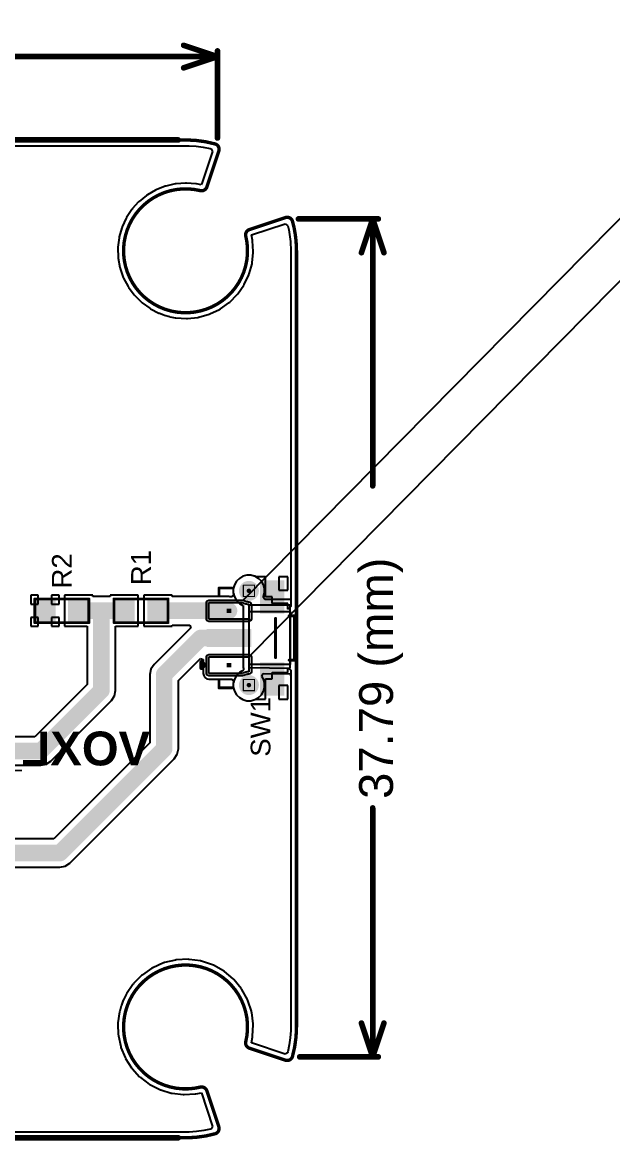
# Model space of a CAD drawing. Header units: inches. Extents: x -22 to 5433, y -38 to 5417.
# Drawn here: x 66.1 to 92.7, y -38.1 to 12.3 of the extents above; entities that cross this region are included whole.
import ezdxf

# ---------------------------------------------------------------- set-up
doc = ezdxf.new("R2010")
doc.units = ezdxf.units.IN
for name, color, linetype in [('Board_outline', 216, 'Continuous'), ('Bottom Layer', 5, 'Continuous'), ('Bottom Overlay', 54, 'Continuous'), ('Bottom Solder', 6, 'Continuous'), ('Dimensions', 6, 'Continuous'), ('Drill Drawing', 1, 'Continuous'), ('Pad Holes', 156, 'Continuous'), ('Top Layer', 1, 'Continuous'), ('Top Overlay', 2, 'Continuous'), ('Top Paste', 8, 'Continuous'), ('Top Solder', 216, 'Continuous')]:
    doc.layers.add(name, color=color, linetype=linetype)
doc.styles.add('Arial', font='', dxfattribs={"height": 0.2})
doc.styles.add('Arial_Bold', font='', dxfattribs={"height": 0.2})
doc.styles.get('Arial').set_extended_font_data('Arial')
doc.styles.get('Arial_Bold').set_extended_font_data('Arial', bold=True)

# ---------------------------------------------------------------- blocks, each defined once
blk = doc.blocks.new('TL3340AF160QG_5')
at = {"layer": 'Bottom Solder'}
h = blk.add_hatch(color=6, dxfattribs=at)
edge = h.paths.add_edge_path()
edge.add_arc((-2.125, 0.075), 0.102, 0, 360)
h = blk.add_hatch(color=6, dxfattribs=at)
edge = h.paths.add_edge_path()
edge.add_arc((2.125, 0.075), 0.102, 0, 360)
at = {"layer": 'Pad Holes'}
h = blk.add_hatch(color=7, dxfattribs=at)
edge = h.paths.add_edge_path()
edge.add_arc((-2.125, 0.075), 0.45, 0, 360)
h = blk.add_hatch(color=7, dxfattribs=at)
edge = h.paths.add_edge_path()
edge.add_arc((2.125, 0.075), 0.45, 0, 360)
at = {"layer": 'Top Layer'}
for points in [[(-0.3, 1.875), (0.3, 1.875), (0.3, 0.075), (-0.3, 0.075)], [(-1.325, 1.075), (-1.125, 1.075), (-1.125, 0.875), (-1.325, 0.875)], [(1.125, 1.075), (1.325, 1.075), (1.325, 0.875), (1.125, 0.875)], [(-1.2, -1.425), (-2.5, -1.425), (-2.5, -0.525), (-1.2, -0.525)], [(1.2, -0.525), (2.5, -0.525), (2.5, -1.425), (1.2, -1.425)]]:
    blk.add_hatch(color=1, dxfattribs=at).paths.add_polyline_path(points)
at = {"layer": 'Top Paste'}
for points in [[(-0.3, 1.875), (0.3, 1.875), (0.3, 0.075), (-0.3, 0.075)], [(-1.2, -1.425), (-2.5, -1.425), (-2.5, -0.525), (-1.2, -0.525)], [(1.2, -0.525), (2.5, -0.525), (2.5, -1.425), (1.2, -1.425)]]:
    blk.add_hatch(color=8, dxfattribs=at).paths.add_polyline_path(points)
at = {"layer": 'Top Solder'}
for points in [[(-0.402, 1.977), (0.402, 1.977), (0.402, -0.027), (-0.402, -0.027)], [(-1.098, -1.527), (-2.602, -1.527), (-2.602, -0.423), (-1.098, -0.423)], [(1.098, -0.423), (2.602, -0.423), (2.602, -1.527), (1.098, -1.527)]]:
    blk.add_hatch(color=216, dxfattribs=at).paths.add_polyline_path(points)
h = blk.add_hatch(color=216, dxfattribs=at)
edge = h.paths.add_edge_path()
edge.add_arc((-2.125, 0.075), 0.102, 0, 360)
h = blk.add_hatch(color=216, dxfattribs=at)
edge = h.paths.add_edge_path()
edge.add_arc((2.125, 0.075), 0.102, 0, 360)
at = {"layer": 'Top Layer'}
for p, q in [((-1.6, 0.375), (-1.6, 1.875)), ((-1.6, 1.875), (-0.85, 1.875)), ((-0.85, 1.875), (-0.85, 0.075)), ((0.85, 0.075), (0.85, 1.875)), ((0.85, 1.875), (1.6, 1.875)), ((1.6, 1.875), (1.6, 0.375)), ((-1.6, 0.365), (-1.6, 0.375)), ((-1.595, 0.358), (-1.6, 0.365)), ((-1.587, 0.343), (-1.595, 0.358)), ((-1.579, 0.327), (-1.587, 0.343)), ((-1.572, 0.311), (-1.579, 0.327)), ((-1.569, 0.302), (-1.572, 0.311)), ((-1.565, 0.292), (-1.569, 0.302)), ((-1.557, 0.271), (-1.565, 0.292)), ((-1.551, 0.25), (-1.557, 0.271)), ((-1.545, 0.228), (-1.551, 0.25)), ((-1.543, 0.218), (-1.545, 0.228)), ((-1.54, 0.209), (-1.543, 0.218)), ((-1.536, 0.191), (-1.54, 0.209)), ((-1.533, 0.173), (-1.536, 0.191)), ((-1.531, 0.155), (-1.533, 0.173)), ((-1.53, 0.146), (-1.531, 0.155)), ((-1.529, 0.138), (-1.53, 0.146)), ((-1.53, 0.146), (-1.53, 0.146)), ((-1.526, 0.12), (-1.529, 0.138)), ((-1.525, 0.102), (-1.526, 0.12)), ((-1.525, 0.084), (-1.525, 0.102)), ((-1.525, 0.075), (-1.525, 0.084)), ((-0.85, 0.075), (-1.525, 0.075)), ((1.525, 0.075), (0.85, 0.075)), ((1.526, 0.12), (1.525, 0.102)), ((1.525, 0.102), (1.525, 0.084)), ((1.525, 0.084), (1.525, 0.075)), ((1.529, 0.138), (1.526, 0.12)), ((1.53, 0.146), (1.529, 0.138)), ((1.531, 0.155), (1.53, 0.146)), ((1.53, 0.146), (1.53, 0.146)), ((1.533, 0.173), (1.531, 0.155)), ((1.536, 0.191), (1.533, 0.173)), ((1.54, 0.209), (1.536, 0.191)), ((1.543, 0.218), (1.54, 0.209)), ((1.545, 0.228), (1.543, 0.218)), ((1.551, 0.25), (1.545, 0.228)), ((1.557, 0.271), (1.551, 0.25)), ((1.565, 0.292), (1.557, 0.271)), ((1.569, 0.302), (1.565, 0.292)), ((1.572, 0.311), (1.569, 0.302)), ((1.579, 0.327), (1.572, 0.311)), ((1.587, 0.343), (1.579, 0.327)), ((1.595, 0.358), (1.587, 0.343)), ((1.6, 0.365), (1.595, 0.358)), ((1.6, 0.375), (1.6, 0.365))]:
    blk.add_line(p, q, dxfattribs=at)
at = {"layer": 'Top Overlay'}
for points, const_width in [([(-1.346, 2.21), (-1.219, 2.083)], 0.2), ([(-1.346, 2.21), (-1.092, 2.21)], 0.2), ([(-1.092, 2.21), (-1.219, 2.083)], 0.2), ([(-2.25, 1.425), (-2.25, 0.839)], 0.127), ([(-2.25, 1.425), (-1.913, 1.425)], 0.127), ([(1.913, 1.425), (2.25, 1.425)], 0.127), ([(2.25, 1.425), (2.25, 0.839)], 0.127), ([(-0.887, -1.125), (0.887, -1.125)], 0.127), ([(-1, -1.738), (-1, -1.975)], 0.127), ([(-1, -1.975), (1, -1.975)], 0.127), ([(1, -1.738), (1, -1.975)], 0.127)]:
    blk.add_lwpolyline(points, dxfattribs=dict(at, const_width=const_width))
for points, const_width in [([(-1.396, 2.21, 1), (-1.296, 2.21, 1)], 0.1), ([(-1.396, 2.21, 1), (-1.296, 2.21, 1)], 0.1), ([(-1.269, 2.083, 1), (-1.169, 2.083, 1)], 0.1), ([(-1.269, 2.083, 1), (-1.169, 2.083, 1)], 0.1), ([(-1.142, 2.21, 1), (-1.042, 2.21, 1)], 0.1), ([(-1.142, 2.21, 1), (-1.042, 2.21, 1)], 0.1), ([(-2.282, 1.425, 1), (-2.218, 1.425, 1)], 0.0635), ([(-2.282, 1.425, 1), (-2.218, 1.425, 1)], 0.0635), ([(-1.945, 1.425, 1), (-1.882, 1.425, 1)], 0.0635), ([(1.882, 1.425, 1), (1.945, 1.425, 1)], 0.0635), ([(2.218, 1.425, 1), (2.282, 1.425, 1)], 0.0635), ([(2.218, 1.425, 1), (2.282, 1.425, 1)], 0.0635), ([(-2.282, 0.839, 1), (-2.218, 0.839, 1)], 0.0635), ([(2.218, 0.839, 1), (2.282, 0.839, 1)], 0.0635), ([(-0.918, -1.125, 1), (-0.855, -1.125, 1)], 0.0635), ([(0.855, -1.125, 1), (0.918, -1.125, 1)], 0.0635), ([(-1.032, -1.738, 1), (-0.968, -1.738, 1)], 0.0635), ([(-1.032, -1.975, 1), (-0.968, -1.975, 1)], 0.0635), ([(-1.032, -1.975, 1), (-0.968, -1.975, 1)], 0.0635), ([(0.968, -1.738, 1), (1.032, -1.738, 1)], 0.0635), ([(0.968, -1.975, 1), (1.032, -1.975, 1)], 0.0635), ([(0.968, -1.975, 1), (1.032, -1.975, 1)], 0.0635)]:
    blk.add_lwpolyline(points, format="xyb", close=True, dxfattribs=dict(at, const_width=const_width))
at = {"layer": 'Top Solder'}
for p, q in [((-1.71, 1.875), (-1.678, 1.953)), ((-1.71, 0.375), (-1.71, 1.875)), ((-1.678, 1.953), (-1.6, 1.985)), ((-1.6, 1.985), (-0.85, 1.985)), ((-0.85, 1.985), (-0.772, 1.953)), ((-0.772, 1.953), (-0.74, 1.875)), ((-0.74, 1.875), (-0.74, 0.075)), ((0.74, 1.875), (0.772, 1.953)), ((0.74, 0.075), (0.74, 1.875)), ((0.772, 1.953), (0.85, 1.985)), ((0.85, 1.985), (1.6, 1.985)), ((1.6, 1.985), (1.678, 1.953)), ((1.678, 1.953), (1.71, 1.875)), ((1.71, 1.875), (1.71, 0.375)), ((-1.71, 0.366), (-1.71, 0.375)), ((-1.699, 0.338), (-1.71, 0.366)), ((-1.694, 0.309), (-1.699, 0.338)), ((-1.691, 0.303), (-1.694, 0.309)), ((-1.685, 0.292), (-1.691, 0.303)), ((-1.68, 0.281), (-1.685, 0.292)), ((-1.675, 0.27), (-1.68, 0.281)), ((-1.672, 0.264), (-1.675, 0.27)), ((-1.671, 0.262), (-1.672, 0.264)), ((-1.671, 0.26), (-1.671, 0.262)), ((-1.668, 0.252), (-1.671, 0.26)), ((-1.661, 0.235), (-1.668, 0.252)), ((-1.656, 0.22), (-1.661, 0.235)), ((-1.652, 0.203), (-1.656, 0.22)), ((-1.65, 0.194), (-1.652, 0.203)), ((-1.648, 0.192), (-1.65, 0.194)), ((-1.649, 0.189), (-1.648, 0.192)), ((-1.647, 0.182), (-1.649, 0.189)), ((-1.644, 0.169), (-1.647, 0.182)), ((-1.642, 0.157), (-1.644, 0.169)), ((-1.64, 0.143), (-1.642, 0.157)), ((-1.639, 0.136), (-1.64, 0.143)), ((-1.638, 0.133), (-1.639, 0.136)), ((-1.639, 0.129), (-1.638, 0.133)), ((-1.637, 0.123), (-1.639, 0.129)), ((-1.636, 0.11), (-1.637, 0.123)), ((-1.635, 0.097), (-1.636, 0.11)), ((-1.635, 0.084), (-1.635, 0.097)), ((-1.635, 0.077), (-1.635, 0.084)), ((-1.635, 0.076), (-1.635, 0.077)), ((-1.635, 0.075), (-1.635, 0.076)), ((-1.619, 0.037), (-1.635, 0.075)), ((-1.604, -0.001), (-1.619, 0.037)), ((-0.74, 0.075), (-0.772, -0.003)), ((0.772, -0.003), (0.74, 0.075)), ((1.619, 0.037), (1.604, -0.001)), ((1.635, 0.075), (1.619, 0.037)), ((1.636, 0.11), (1.635, 0.097)), ((1.635, 0.097), (1.635, 0.084)), ((1.635, 0.084), (1.635, 0.077)), ((1.635, 0.077), (1.635, 0.076)), ((1.635, 0.076), (1.635, 0.075)), ((1.637, 0.123), (1.636, 0.11)), ((1.639, 0.129), (1.637, 0.123)), ((1.639, 0.136), (1.638, 0.133)), ((1.638, 0.133), (1.639, 0.129)), ((1.64, 0.143), (1.639, 0.136)), ((1.642, 0.157), (1.64, 0.143)), ((1.644, 0.169), (1.642, 0.157)), ((1.647, 0.182), (1.644, 0.169)), ((1.649, 0.189), (1.647, 0.182)), ((1.65, 0.194), (1.648, 0.192)), ((1.648, 0.192), (1.649, 0.189)), ((1.652, 0.203), (1.65, 0.194)), ((1.656, 0.22), (1.652, 0.203)), ((1.661, 0.235), (1.656, 0.22)), ((1.668, 0.252), (1.661, 0.235)), ((1.671, 0.26), (1.668, 0.252)), ((1.672, 0.264), (1.671, 0.262)), ((1.671, 0.262), (1.671, 0.26)), ((1.675, 0.27), (1.672, 0.264)), ((1.679, 0.281), (1.675, 0.27)), ((1.685, 0.292), (1.679, 0.281)), ((1.691, 0.303), (1.685, 0.292)), ((1.694, 0.309), (1.691, 0.303)), ((1.699, 0.338), (1.694, 0.309)), ((1.71, 0.366), (1.699, 0.338)), ((1.699, 0.338), (5432.068, -5356.678)), ((1.71, 0.375), (1.71, 0.366)), ((-1.603, -0.002), (-1.604, -0.001)), ((-1.603, -0.003), (-1.603, -0.002)), ((-1.565, -0.019), (-1.603, -0.003)), ((-1.527, -0.035), (-1.565, -0.019)), ((-1.526, -0.035), (-1.527, -0.035)), ((-1.525, -0.035), (-1.526, -0.035)), ((-0.85, -0.035), (-1.525, -0.035)), ((-0.772, -0.003), (-0.85, -0.035)), ((-0.772, -0.003), (5432.068, -5356.678)), ((0.85, -0.035), (0.772, -0.003)), ((1.525, -0.035), (0.85, -0.035)), ((1.526, -0.035), (1.525, -0.035)), ((1.527, -0.035), (1.526, -0.035)), ((1.565, -0.018), (1.527, -0.035)), ((1.603, -0.003), (1.565, -0.018)), ((1.604, -0.001), (1.603, -0.002)), ((1.603, -0.002), (1.603, -0.003))]:
    blk.add_line(p, q, dxfattribs=at)
blk = doc.blocks.new('RES_0603_8')
at = {"layer": 'Top Layer'}
for points in [[(-0.381, 0.4445), (-0.381, -0.4445), (-1.143, -0.4445), (-1.143, 0.4445)], [(1.143, 0.4445), (1.143, -0.4445), (0.381, -0.4445), (0.381, 0.4445)]]:
    blk.add_hatch(color=1, dxfattribs=at).paths.add_polyline_path(points)
at = {"layer": 'Top Paste'}
for points in [[(-0.381, 0.4445), (-0.381, -0.4445), (-1.143, -0.4445), (-1.143, 0.4445)], [(1.143, 0.4445), (1.143, -0.4445), (0.381, -0.4445), (0.381, 0.4445)]]:
    blk.add_hatch(color=8, dxfattribs=at).paths.add_polyline_path(points)
at = {"layer": 'Top Solder'}
for points in [[(-0.2794, 0.5461), (-0.2794, -0.5461), (-1.2446, -0.5461), (-1.2446, 0.5461)], [(1.2446, 0.5461), (1.2446, -0.5461), (0.2794, -0.5461), (0.2794, 0.5461)]]:
    blk.add_hatch(color=216, dxfattribs=at).paths.add_polyline_path(points)
at = {"layer": 'Top Overlay', "const_width": 0.127}
for points in [[(-1.2192, -0.5334), (-1.2192, 0.5334)], [(-1.2192, 0.5334), (1.2192, 0.5334)], [(1.2192, -0.5334), (1.2192, 0.5334)], [(-1.2192, -0.5334), (1.2192, -0.5334)]]:
    blk.add_lwpolyline(points, dxfattribs=at)
at = {"layer": 'Top Overlay', "const_width": 0.0635}
for points in [[(-1.25095, 0.5334, 1), (-1.18745, 0.5334, 1)], [(-1.25095, 0.5334, 1), (-1.18745, 0.5334, 1)], [(1.18745, 0.5334, 1), (1.25095, 0.5334, 1)], [(1.18745, 0.5334, 1), (1.25095, 0.5334, 1)], [(-1.25095, -0.5334, 1), (-1.18745, -0.5334, 1)], [(-1.25095, -0.5334, 1), (-1.18745, -0.5334, 1)], [(1.18745, -0.5334, 1), (1.25095, -0.5334, 1)], [(1.18745, -0.5334, 1), (1.25095, -0.5334, 1)]]:
    blk.add_lwpolyline(points, format="xyb", close=True, dxfattribs=at)
blk = doc.blocks.new('RES_0603_9')
at = {"layer": 'Top Layer'}
for points in [[(-0.381, 0.4445), (-0.381, -0.4445), (-1.143, -0.4445), (-1.143, 0.4445)], [(1.143, 0.4445), (1.143, -0.4445), (0.381, -0.4445), (0.381, 0.4445)]]:
    blk.add_hatch(color=1, dxfattribs=at).paths.add_polyline_path(points)
at = {"layer": 'Top Paste'}
for points in [[(-0.381, 0.4445), (-0.381, -0.4445), (-1.143, -0.4445), (-1.143, 0.4445)], [(1.143, 0.4445), (1.143, -0.4445), (0.381, -0.4445), (0.381, 0.4445)]]:
    blk.add_hatch(color=8, dxfattribs=at).paths.add_polyline_path(points)
at = {"layer": 'Top Solder'}
for points in [[(-0.2794, 0.5461), (-0.2794, -0.5461), (-1.2446, -0.5461), (-1.2446, 0.5461)], [(1.2446, 0.5461), (1.2446, -0.5461), (0.2794, -0.5461), (0.2794, 0.5461)]]:
    blk.add_hatch(color=216, dxfattribs=at).paths.add_polyline_path(points)
at = {"layer": 'Top Overlay', "const_width": 0.127}
for points in [[(-1.2192, 0.5334), (1.2192, 0.5334)], [(-1.2192, -0.5334), (-1.2192, 0.5334)], [(1.2192, -0.5334), (1.2192, 0.5334)], [(-1.2192, -0.5334), (1.2192, -0.5334)]]:
    blk.add_lwpolyline(points, dxfattribs=at)
at = {"layer": 'Top Overlay', "const_width": 0.0635}
for points in [[(-1.25095, 0.5334, 1), (-1.18745, 0.5334, 1)], [(-1.25095, 0.5334, 1), (-1.18745, 0.5334, 1)], [(1.18745, 0.5334, 1), (1.25095, 0.5334, 1)], [(1.18745, 0.5334, 1), (1.25095, 0.5334, 1)], [(-1.25095, -0.5334, 1), (-1.18745, -0.5334, 1)], [(-1.25095, -0.5334, 1), (-1.18745, -0.5334, 1)], [(1.18745, -0.5334, 1), (1.25095, -0.5334, 1)], [(1.18745, -0.5334, 1), (1.25095, -0.5334, 1)]]:
    blk.add_lwpolyline(points, format="xyb", close=True, dxfattribs=at)

msp = doc.modelspace()

# ---------------------------------------------------------------- linework, layer by layer
at = {"layer": 'Board_outline', "const_width": 0.152}
for points in [[(-16.519, 7.011), (73.481, 7.011)], [(74.44, 4.889), (74.98, 6.511)], [(74.13, 4.729), (74.15, 4.724)], [(76.359, 2.97), (77.981, 3.511)], [(78.462, 2.447), (78.481, 2.011)], [(78.481, -32.989), (78.481, 2.011)], [(76.359, -33.947), (77.981, -34.488)], [(78.295, -34.338), (78.295, -34.338)], [(74.44, -35.867), (74.98, -37.489)], [(74.849, -37.794), (74.851, -37.797)], [(-16.519, -37.988), (73.481, -37.988)]]:
    msp.add_lwpolyline(points, dxfattribs=at)
at = {"layer": 'Board_outline', "const_width": 0.0762}
for points in [[(73.443, 7.011, 1), (73.519, 7.011, 1)], [(73.443, 7.011, 1), (73.519, 7.011, 1)], [(74.782, 6.829, 1), (74.858, 6.829, 1)], [(74.782, 6.829, 1), (74.858, 6.829, 1)], [(74.942, 6.511, 1), (75.018, 6.511, 1)], [(74.942, 6.511, 1), (75.018, 6.511, 1)], [(74.092, 4.729, 1), (74.168, 4.729, 1)], [(74.092, 4.729, 1), (74.168, 4.729, 1)], [(74.112, 4.724, 1), (74.188, 4.724, 1)], [(74.112, 4.724, 1), (74.188, 4.724, 1)], [(74.402, 4.889, 1), (74.478, 4.889, 1)], [(74.402, 4.889, 1), (74.478, 4.889, 1)], [(77.943, 3.511, 1), (78.019, 3.511, 1)], [(77.943, 3.511, 1), (78.019, 3.511, 1)], [(76.321, 2.97, 1), (76.397, 2.97, 1)], [(76.321, 2.97, 1), (76.397, 2.97, 1)], [(78.265, 3.335, 1), (78.341, 3.335, 1)], [(78.265, 3.335, 1), (78.341, 3.335, 1)], [(76.157, 2.674, 1), (76.234, 2.674, 1)], [(76.157, 2.674, 1), (76.234, 2.674, 1)], [(78.424, 2.447, 1), (78.5, 2.447, 1)], [(78.424, 2.447, 1), (78.5, 2.447, 1)], [(78.443, 2.011, 1), (78.519, 2.011, 1)], [(78.443, 2.011, 1), (78.519, 2.011, 1)], [(78.443, -32.989, 1), (78.519, -32.989, 1)], [(78.443, -32.989, 1), (78.519, -32.989, 1)], [(76.157, -33.651, 1), (76.234, -33.651, 1)], [(76.157, -33.651, 1), (76.234, -33.651, 1)], [(76.321, -33.947, 1), (76.397, -33.947, 1)], [(76.321, -33.947, 1), (76.397, -33.947, 1)], [(78.257, -34.338, 1), (78.333, -34.338, 1)], [(78.257, -34.338, 1), (78.334, -34.338, 1)], [(78.257, -34.338, 1), (78.334, -34.338, 1)], [(78.257, -34.338, 1), (78.333, -34.338, 1)], [(77.943, -34.488, 1), (78.019, -34.488, 1)], [(77.943, -34.488, 1), (78.019, -34.488, 1)], [(74.105, -35.703, 1), (74.182, -35.703, 1)], [(74.105, -35.703, 1), (74.181, -35.703, 1)], [(74.402, -35.867, 1), (74.478, -35.867, 1)], [(74.402, -35.867, 1), (74.478, -35.867, 1)], [(74.811, -37.794, 1), (74.887, -37.794, 1)], [(74.811, -37.794, 1), (74.887, -37.794, 1)], [(74.813, -37.797, 1), (74.889, -37.797, 1)], [(74.813, -37.797, 1), (74.889, -37.797, 1)], [(74.942, -37.489, 1), (75.018, -37.489, 1)], [(74.942, -37.489, 1), (75.018, -37.489, 1)], [(73.443, -37.988, 1), (73.519, -37.988, 1)], [(73.443, -37.988, 1), (73.519, -37.988, 1)]]:
    msp.add_lwpolyline(points, format="xyb", close=True, dxfattribs=at)
at = {"layer": 'Board_outline', "const_width": 0.152}
for points in [[(73.481, 7.011, -0.067878), (74.82, 6.829)], [(74.82, 6.829, -0.418187), (74.98, 6.511)], [(76.195, 2.674, -3.554255), (74.13, 4.729)], [(74.44, 4.889, -0.382596), (74.15, 4.724)], [(77.981, 3.511, -0.436018), (78.303, 3.335)], [(76.195, 2.674, -0.389655), (76.359, 2.97)], [(78.303, 3.335, -0.045205), (78.462, 2.447)], [(74.144, -35.703, -3.571262), (76.195, -33.651)], [(78.481, -32.989, -0.068429), (78.295, -34.338)], [(76.359, -33.947, -0.390333), (76.195, -33.651)], [(78.295, -34.338, -0.403996), (77.981, -34.488)], [(74.143, -35.703, -0.390325), (74.44, -35.867)], [(74.851, -37.797, -0.069476), (73.481, -37.988)], [(74.98, -37.489, -0.380328), (74.849, -37.794)]]:
    msp.add_lwpolyline(points, format="xyb", dxfattribs=at)
at = {"layer": 'Bottom Layer'}
for p, q in [((-16.563, 6.752), (73.481, 6.752)), ((73.481, 6.752), (73.642, 6.752)), ((73.642, 6.752), (73.963, 6.731)), ((73.963, 6.731), (74.281, 6.687)), ((74.281, 6.687), (74.596, 6.622)), ((74.596, 6.622), (74.643, 6.609)), ((74.643, 6.609), (74.702, 6.497)), ((74.702, 6.497), (74.236, 5.096)), ((73.477, 5.064), (73.052, 5.034)), ((73.497, 5.061), (73.477, 5.064)), ((73.517, 5.064), (73.497, 5.061)), ((73.942, 5.029), (73.517, 5.064)), ((74.236, 5.096), (74.18, 4.983)), ((72.128, 4.747), (71.76, 4.532)), ((72.146, 4.754), (72.128, 4.747)), ((72.163, 4.765), (72.146, 4.754)), ((72.559, 4.921), (72.163, 4.765)), ((72.579, 4.925), (72.559, 4.921)), ((72.597, 4.933), (72.579, 4.925)), ((73.013, 5.028), (72.597, 4.933)), ((73.033, 5.028), (73.013, 5.028)), ((73.052, 5.034), (73.033, 5.028)), ((73.956, 5.025), (73.942, 5.029)), ((73.971, 5.025), (73.956, 5.025)), ((74.18, 4.983), (73.971, 5.025)), ((71.368, 4.214), (71.081, 3.898)), ((71.384, 4.226), (71.368, 4.214)), ((71.396, 4.241), (71.384, 4.226)), ((71.727, 4.51), (71.396, 4.241)), ((71.745, 4.519), (71.727, 4.51)), ((71.76, 4.532), (71.745, 4.519)), ((71.057, 3.867), (70.822, 3.511)), ((71.071, 3.881), (71.057, 3.867)), ((71.081, 3.898), (71.071, 3.881)), ((70.611, 3.052), (70.495, 2.642)), ((70.621, 3.07), (70.611, 3.052)), ((70.625, 3.089), (70.621, 3.07)), ((70.803, 3.476), (70.625, 3.089)), ((70.815, 3.492), (70.803, 3.476)), ((70.822, 3.511), (70.815, 3.492)), ((76.451, 2.728), (77.967, 3.233)), ((77.967, 3.233), (78.022, 3.203)), ((78.022, 3.203), (78.087, 3.139)), ((78.087, 3.139), (78.129, 2.954)), ((70.487, 2.603), (70.433, 2.18)), ((70.493, 2.622), (70.487, 2.603)), ((70.495, 2.642), (70.493, 2.622)), ((76.449, 2.725), (76.451, 2.728)), ((76.496, 2.492), (76.449, 2.725)), ((78.129, 2.954), (78.167, 2.743)), ((78.167, 2.743), (78.195, 2.531)), ((78.195, 2.531), (78.204, 2.43)), ((70.435, 2.16), (70.431, 2.141)), ((70.431, 2.141), (70.443, 1.715)), ((70.433, 2.18), (70.435, 2.16)), ((76.496, 2.475), (76.496, 2.492)), ((76.5, 2.459), (76.496, 2.475)), ((76.533, 1.985), (76.5, 2.459)), ((78.204, 2.43), (78.222, 2.006)), ((70.443, 1.715), (70.448, 1.695)), ((70.448, 1.695), (70.447, 1.675)), ((70.447, 1.675), (70.524, 1.256)), ((76.484, 1.467), (76.532, 1.94)), ((76.53, 1.963), (76.533, 1.985)), ((76.532, 1.94), (76.53, 1.963)), ((78.222, 2.006), (78.222, -13.695)), ((70.524, 1.256), (70.531, 1.237)), ((70.531, 1.237), (70.534, 1.218)), ((70.534, 1.218), (70.673, 0.815)), ((76.349, 0.966), (76.476, 1.424)), ((76.476, 1.424), (76.478, 1.446)), ((76.478, 1.446), (76.484, 1.467)), ((70.673, 0.815), (70.683, 0.798)), ((70.683, 0.798), (70.689, 0.779)), ((70.689, 0.779), (70.888, 0.402)), ((76.13, 0.495), (76.333, 0.925)), ((76.333, 0.925), (76.339, 0.946)), ((76.339, 0.946), (76.349, 0.966)), ((70.888, 0.402), (70.9, 0.386)), ((70.9, 0.386), (70.909, 0.368)), ((70.909, 0.368), (71.163, 0.026)), ((71.163, 0.026), (71.178, 0.013)), ((71.178, 0.013), (71.189, -0.004)), ((75.471, -0.303), (75.806, 0.034)), ((75.806, 0.034), (75.818, 0.053)), ((75.818, 0.053), (75.834, 0.068)), ((75.834, 0.068), (76.108, 0.457)), ((76.108, 0.457), (76.117, 0.477)), ((76.117, 0.477), (76.13, 0.495)), ((71.189, -0.004), (71.492, -0.304)), ((71.492, -0.304), (71.508, -0.315)), ((71.508, -0.315), (71.522, -0.329)), ((71.522, -0.329), (71.867, -0.579)), ((75.049, -0.607), (75.437, -0.332)), ((75.437, -0.332), (75.452, -0.315)), ((75.452, -0.315), (75.471, -0.303)), ((71.867, -0.579), (71.885, -0.588)), ((71.885, -0.588), (71.901, -0.6)), ((71.901, -0.6), (72.28, -0.795)), ((72.28, -0.795), (72.295, -0.799)), ((72.295, -0.799), (72.307, -0.807)), ((72.307, -0.807), (72.507, -0.882)), ((72.507, -0.882), (72.517, -0.883)), ((72.517, -0.883), (72.527, -0.888)), ((72.527, -0.888), (72.761, -0.955)), ((72.761, -0.955), (72.773, -0.956)), ((72.773, -0.956), (72.783, -0.96)), ((72.783, -0.96), (73.017, -1.006)), ((73.017, -1.006), (73.033, -1.006)), ((73.033, -1.006), (73.05, -1.01)), ((73.568, -1.039), (74.041, -0.989)), ((74.041, -0.989), (74.062, -0.982)), ((74.062, -0.982), (74.084, -0.98)), ((74.084, -0.98), (74.542, -0.85)), ((74.542, -0.85), (74.561, -0.84)), ((74.561, -0.84), (74.583, -0.835)), ((74.583, -0.835), (75.011, -0.629)), ((75.011, -0.629), (75.029, -0.616)), ((75.029, -0.616), (75.049, -0.607)), ((73.05, -1.01), (73.524, -1.04)), ((73.524, -1.04), (73.546, -1.037)), ((73.546, -1.037), (73.568, -1.039)), ((75.681, -13.051), (75.633, -13.23)), ((75.774, -12.891), (75.681, -13.051)), ((75.905, -12.76), (75.774, -12.891)), ((76.065, -12.667), (75.905, -12.76)), ((76.244, -12.619), (76.065, -12.667)), ((76.43, -12.619), (76.244, -12.619)), ((76.609, -12.667), (76.43, -12.619)), ((76.769, -12.76), (76.609, -12.667)), ((76.9, -12.891), (76.769, -12.76)), ((76.993, -13.051), (76.9, -12.891)), ((77.041, -13.23), (76.993, -13.051)), ((75.633, -13.23), (75.633, -13.416)), ((75.633, -13.416), (75.681, -13.595)), ((75.681, -13.595), (75.774, -13.755)), ((76.996, -13.584), (77.041, -13.416)), ((76.999, -13.618), (76.996, -13.584)), ((77.041, -13.416), (77.041, -13.23)), ((75.774, -13.755), (75.905, -13.886)), ((75.905, -13.886), (76.065, -13.979)), ((76.065, -13.979), (76.078, -13.982)), ((76.078, -13.982), (76.078, -16.783)), ((78.203, -13.97), (76.337, -13.97)), ((76.337, -13.97), (76.337, -16.783)), ((77.053, -13.711), (76.999, -13.618)), ((78.203, -13.711), (77.053, -13.711)), ((78.222, -13.695), (78.203, -13.711)), ((78.203, -16.805), (78.203, -13.97)), ((75.774, -17.141), (75.681, -17.301)), ((75.905, -17.01), (75.774, -17.141)), ((75.995, -16.957), (75.905, -17.01)), ((76.013, -16.945), (75.995, -16.957)), ((76.097, -16.879), (76.013, -16.945)), ((76.078, -16.783), (76.088, -16.831)), ((76.088, -16.831), (76.097, -16.879)), ((76.337, -16.783), (78.203, -16.805)), ((76.921, -17.176), (76.974, -17.049)), ((76.974, -17.049), (78.2, -17.064)), ((78.2, -17.064), (78.222, -17.188)), ((75.681, -17.301), (75.633, -17.48)), ((75.633, -17.48), (75.633, -17.666)), ((76.993, -17.301), (76.921, -17.176)), ((77.041, -17.48), (76.993, -17.301)), ((77.041, -17.666), (77.041, -17.48)), ((78.222, -17.188), (78.222, -32.988)), ((75.633, -17.666), (75.681, -17.845)), ((75.681, -17.845), (75.774, -18.005)), ((75.774, -18.005), (75.905, -18.136)), ((75.905, -18.136), (76.065, -18.229)), ((76.609, -18.229), (76.769, -18.136)), ((76.769, -18.136), (76.9, -18.005)), ((76.9, -18.005), (76.993, -17.845)), ((76.993, -17.845), (77.041, -17.666)), ((76.065, -18.229), (76.244, -18.277)), ((76.244, -18.277), (76.43, -18.277)), ((76.43, -18.277), (76.609, -18.229)), ((72.481, -30.105), (72.007, -30.316)), ((72.504, -30.1), (72.481, -30.105)), ((72.526, -30.09), (72.504, -30.1)), ((73.03, -29.97), (72.526, -30.09)), ((73.055, -29.969), (73.03, -29.97)), ((73.078, -29.963), (73.055, -29.969)), ((73.596, -29.939), (73.078, -29.963)), ((73.62, -29.942), (73.596, -29.939)), ((73.644, -29.941), (73.62, -29.942)), ((74.157, -30.012), (73.644, -29.941)), ((74.18, -30.02), (74.157, -30.012)), ((74.204, -30.023), (74.18, -30.02)), ((74.695, -30.188), (74.204, -30.023)), ((74.716, -30.2), (74.695, -30.188)), ((74.739, -30.208), (74.716, -30.2)), ((75.191, -30.461), (74.739, -30.208)), ((71.502, -30.665), (71.138, -31.033)), ((71.522, -30.651), (71.502, -30.665)), ((71.539, -30.634), (71.522, -30.651)), ((71.965, -30.339), (71.539, -30.634)), ((71.988, -30.33), (71.965, -30.339)), ((72.007, -30.316), (71.988, -30.33)), ((75.21, -30.476), (75.191, -30.461)), ((75.231, -30.488), (75.21, -30.476)), ((75.629, -30.82), (75.231, -30.488)), ((71.107, -31.07), (70.817, -31.5)), ((71.124, -31.053), (71.107, -31.07)), ((71.138, -31.033), (71.124, -31.053)), ((75.644, -30.839), (75.629, -30.82)), ((75.663, -30.854), (75.644, -30.839)), ((75.992, -31.254), (75.663, -30.854)), ((76.004, -31.275), (75.992, -31.254)), ((70.685, -31.764), (70.682, -31.775)), ((70.799, -31.531), (70.685, -31.764)), ((70.81, -31.516), (70.799, -31.531)), ((70.817, -31.5), (70.81, -31.516)), ((76.019, -31.294), (76.004, -31.275)), ((76.269, -31.748), (76.019, -31.294)), ((76.277, -31.771), (76.269, -31.748)), ((70.513, -32.273), (70.512, -32.29)), ((70.581, -32.034), (70.513, -32.273)), ((70.586, -32.024), (70.581, -32.034)), ((70.588, -32.013), (70.586, -32.024)), ((70.675, -31.785), (70.588, -32.013)), ((70.682, -31.775), (70.675, -31.785)), ((76.289, -31.792), (76.277, -31.771)), ((76.451, -32.284), (76.289, -31.792)), ((70.506, -32.307), (70.435, -32.797)), ((70.512, -32.29), (70.506, -32.307)), ((76.454, -32.308), (76.451, -32.284)), ((76.461, -32.331), (76.454, -32.308)), ((76.53, -32.844), (76.461, -32.331)), ((70.436, -32.82), (70.432, -32.843)), ((70.432, -32.843), (70.449, -33.339)), ((70.435, -32.797), (70.436, -32.82)), ((76.504, -33.41), (76.531, -32.892)), ((76.528, -32.869), (76.53, -32.844)), ((76.531, -32.892), (76.528, -32.869)), ((78.222, -33.15), (78.2, -33.474)), ((78.222, -32.988), (78.222, -33.15)), ((70.449, -33.339), (70.454, -33.361)), ((70.454, -33.361), (70.455, -33.384)), ((70.455, -33.384), (70.559, -33.869)), ((76.45, -33.7), (76.499, -33.446)), ((76.452, -33.705), (76.45, -33.7)), ((77.967, -34.21), (76.452, -33.705)), ((76.499, -33.428), (76.504, -33.41)), ((76.499, -33.446), (76.499, -33.428)), ((78.2, -33.474), (78.156, -33.795)), ((70.559, -33.869), (70.568, -33.89)), ((70.568, -33.89), (70.572, -33.913)), ((70.572, -33.913), (70.76, -34.372)), ((78.079, -34.15), (77.967, -34.21)), ((78.09, -34.111), (78.079, -34.15)), ((78.156, -33.795), (78.09, -34.111)), ((70.76, -34.372), (70.773, -34.391)), ((70.773, -34.391), (70.781, -34.412)), ((70.781, -34.412), (71.047, -34.831)), ((71.047, -34.831), (71.063, -34.847)), ((71.063, -34.847), (71.075, -34.867)), ((71.075, -34.867), (71.411, -35.232)), ((71.411, -35.232), (71.43, -35.245)), ((71.43, -35.245), (71.445, -35.262)), ((71.445, -35.262), (71.84, -35.562)), ((71.84, -35.562), (71.861, -35.572)), ((71.861, -35.572), (71.879, -35.586)), ((71.879, -35.586), (72.321, -35.811)), ((72.321, -35.811), (72.343, -35.818)), ((72.343, -35.818), (72.363, -35.829)), ((72.363, -35.829), (72.838, -35.972)), ((72.838, -35.972), (72.861, -35.974)), ((72.861, -35.974), (72.883, -35.981)), ((72.883, -35.981), (73.375, -36.039)), ((73.375, -36.039), (73.398, -36.037)), ((73.398, -36.037), (73.421, -36.04)), ((73.421, -36.04), (73.916, -36.01)), ((73.916, -36.01), (73.933, -36.005)), ((73.933, -36.005), (73.95, -36.005)), ((73.95, -36.005), (74.194, -35.957)), ((74.194, -35.957), (74.198, -35.959)), ((74.198, -35.959), (74.703, -37.475)), ((73.481, -37.73), (-16.518, -37.73)), ((73.646, -37.73), (73.481, -37.73)), ((73.974, -37.707), (73.646, -37.73)), ((74.3, -37.661), (73.974, -37.707)), ((74.609, -37.596), (74.3, -37.661)), ((74.652, -37.572), (74.609, -37.596)), ((74.703, -37.475), (74.652, -37.572))]:
    msp.add_line(p, q, dxfattribs=at)
at = {"layer": 'Dimensions', "const_width": 0.254}
for points in [[(73.396, 11.278), (74.92, 10.77)], [(74.92, 7.098), (74.92, 11.024)], [(35.337, 10.77), (74.92, 10.77)], [(73.396, 10.262), (74.92, 10.77)], [(58.918, 7.011), (73.151, 7.011)], [(78.567, 3.45), (82.169, 3.45)], [(81.407, 1.926), (81.915, 3.45)], [(81.915, 3.45), (82.423, 1.926)], [(81.915, -8.588), (81.915, 3.45)], [(81.915, -34.338), (81.915, -23.112)], [(81.407, -32.814), (81.915, -34.338)], [(81.915, -34.338), (82.423, -32.814)], [(78.625, -34.338), (82.169, -34.338)], [(50.828, -37.988), (73.151, -37.988)]]:
    msp.add_lwpolyline(points, dxfattribs=at)
at = {"layer": 'Dimensions', "const_width": 0.127}
for points in [[(73.332, 11.278, 1), (73.459, 11.278, 1)], [(74.856, 11.024, 1), (74.983, 11.024, 1)], [(74.856, 10.77, 1), (74.983, 10.77, 1)], [(74.856, 10.77, 1), (74.983, 10.77, 1)], [(74.856, 10.77, 1), (74.983, 10.77, 1)], [(73.332, 10.262, 1), (73.459, 10.262, 1)], [(73.087, 7.011, 1), (73.214, 7.011, 1)], [(74.856, 7.098, 1), (74.983, 7.098, 1)], [(78.504, 3.45, 1), (78.631, 3.45, 1)], [(81.852, 3.45, 1), (81.978, 3.45, 1)], [(81.852, 3.45, 1), (81.978, 3.45, 1)], [(81.852, 3.45, 1), (81.978, 3.45, 1)], [(82.105, 3.45, 1), (82.232, 3.45, 1)], [(81.343, 1.926, 1), (81.471, 1.926, 1)], [(82.359, 1.926, 1), (82.486, 1.926, 1)], [(81.852, -8.588, 1), (81.978, -8.588, 1)], [(81.852, -23.112, 1), (81.978, -23.112, 1)], [(81.343, -32.814, 1), (81.471, -32.814, 1)], [(82.359, -32.814, 1), (82.486, -32.814, 1)], [(78.561, -34.338, 1), (78.688, -34.338, 1)], [(81.852, -34.338, 1), (81.978, -34.338, 1)], [(81.852, -34.338, 1), (81.978, -34.338, 1)], [(81.852, -34.338, 1), (81.978, -34.338, 1)], [(82.105, -34.338, 1), (82.232, -34.338, 1)], [(73.087, -37.988, 1), (73.214, -37.988, 1)]]:
    msp.add_lwpolyline(points, format="xyb", close=True, dxfattribs=at)
at = {"layer": 'Drill Drawing', "const_width": 0.0508}
for points in [[(76.083, -13.069), (76.591, -13.069)], [(76.083, -13.577), (76.083, -13.069)], [(76.591, -13.577), (76.591, -13.069)], [(76.083, -13.577), (76.591, -13.577)], [(76.083, -17.319), (76.591, -17.319)], [(76.083, -17.827), (76.083, -17.319)], [(76.591, -17.827), (76.591, -17.319)], [(76.083, -17.827), (76.591, -17.827)]]:
    msp.add_lwpolyline(points, dxfattribs=at)
at = {"layer": 'Drill Drawing', "const_width": 0.0254}
for points in [[(76.07, -13.069, 1), (76.096, -13.069, 1)], [(76.07, -13.069, 1), (76.096, -13.069, 1)], [(76.578, -13.069, 1), (76.604, -13.069, 1)], [(76.578, -13.069, 1), (76.604, -13.069, 1)], [(76.07, -13.577, 1), (76.096, -13.577, 1)], [(76.07, -13.577, 1), (76.096, -13.577, 1)], [(76.578, -13.577, 1), (76.604, -13.577, 1)], [(76.578, -13.577, 1), (76.604, -13.577, 1)], [(76.07, -17.319, 1), (76.096, -17.319, 1)], [(76.07, -17.319, 1), (76.096, -17.319, 1)], [(76.578, -17.319, 1), (76.604, -17.319, 1)], [(76.578, -17.319, 1), (76.604, -17.319, 1)], [(76.07, -17.827, 1), (76.096, -17.827, 1)], [(76.07, -17.827, 1), (76.096, -17.827, 1)], [(76.578, -17.827, 1), (76.604, -17.827, 1)], [(76.578, -17.827, 1), (76.604, -17.827, 1)]]:
    msp.add_lwpolyline(points, format="xyb", close=True, dxfattribs=at)
at = {"layer": 'Top Layer'}
for p, q in [((-16.563, 6.752), (73.481, 6.752)), ((73.481, 6.752), (73.642, 6.752)), ((73.642, 6.752), (73.963, 6.731)), ((73.963, 6.731), (74.281, 6.687)), ((74.281, 6.687), (74.596, 6.622)), ((74.596, 6.622), (74.643, 6.609)), ((74.643, 6.609), (74.702, 6.497)), ((74.702, 6.497), (74.236, 5.096)), ((73.477, 5.064), (73.052, 5.034)), ((73.497, 5.061), (73.477, 5.064)), ((73.517, 5.064), (73.497, 5.061)), ((73.942, 5.029), (73.517, 5.064)), ((74.236, 5.096), (74.18, 4.983)), ((72.128, 4.747), (71.76, 4.532)), ((72.146, 4.754), (72.128, 4.747)), ((72.163, 4.765), (72.146, 4.754)), ((72.559, 4.921), (72.163, 4.765)), ((72.579, 4.925), (72.559, 4.921)), ((72.597, 4.933), (72.579, 4.925)), ((73.013, 5.028), (72.597, 4.933)), ((73.033, 5.028), (73.013, 5.028)), ((73.052, 5.034), (73.033, 5.028)), ((73.956, 5.025), (73.942, 5.029)), ((73.971, 5.025), (73.956, 5.025)), ((74.18, 4.983), (73.971, 5.025)), ((71.368, 4.214), (71.081, 3.898)), ((71.384, 4.226), (71.368, 4.214)), ((71.396, 4.241), (71.384, 4.226)), ((71.727, 4.51), (71.396, 4.241)), ((71.745, 4.519), (71.727, 4.51)), ((71.76, 4.532), (71.745, 4.519)), ((71.057, 3.867), (70.822, 3.511)), ((71.071, 3.881), (71.057, 3.867)), ((71.081, 3.898), (71.071, 3.881)), ((70.611, 3.052), (70.495, 2.642)), ((70.621, 3.07), (70.611, 3.052)), ((70.625, 3.089), (70.621, 3.07)), ((70.803, 3.476), (70.625, 3.089)), ((70.815, 3.492), (70.803, 3.476)), ((70.822, 3.511), (70.815, 3.492)), ((76.451, 2.728), (77.967, 3.233)), ((77.967, 3.233), (78.022, 3.203)), ((78.022, 3.203), (78.087, 3.139)), ((78.087, 3.139), (78.129, 2.954)), ((70.487, 2.603), (70.433, 2.18)), ((70.493, 2.622), (70.487, 2.603)), ((70.495, 2.642), (70.493, 2.622)), ((76.449, 2.725), (76.451, 2.728)), ((76.496, 2.492), (76.449, 2.725)), ((78.129, 2.954), (78.167, 2.743)), ((78.167, 2.743), (78.195, 2.531)), ((78.195, 2.531), (78.204, 2.43)), ((70.435, 2.16), (70.431, 2.141)), ((70.431, 2.141), (70.443, 1.715)), ((70.433, 2.18), (70.435, 2.16)), ((76.496, 2.475), (76.496, 2.492)), ((76.5, 2.459), (76.496, 2.475)), ((76.533, 1.985), (76.5, 2.459)), ((78.204, 2.43), (78.222, 2.006)), ((70.443, 1.715), (70.448, 1.695)), ((70.448, 1.695), (70.447, 1.675)), ((70.447, 1.675), (70.524, 1.256)), ((76.484, 1.467), (76.532, 1.94)), ((76.53, 1.963), (76.533, 1.985)), ((76.532, 1.94), (76.53, 1.963)), ((78.222, 2.006), (78.222, -14.028)), ((70.524, 1.256), (70.531, 1.237)), ((70.531, 1.237), (70.534, 1.218)), ((70.534, 1.218), (70.673, 0.815)), ((76.349, 0.966), (76.476, 1.424)), ((76.476, 1.424), (76.478, 1.446)), ((76.478, 1.446), (76.484, 1.467)), ((70.673, 0.815), (70.683, 0.798)), ((70.683, 0.798), (70.689, 0.779)), ((70.689, 0.779), (70.888, 0.402)), ((76.13, 0.495), (76.333, 0.925)), ((76.333, 0.925), (76.339, 0.946)), ((76.339, 0.946), (76.349, 0.966)), ((70.888, 0.402), (70.9, 0.386)), ((70.9, 0.386), (70.909, 0.368)), ((70.909, 0.368), (71.163, 0.026)), ((71.163, 0.026), (71.178, 0.013)), ((71.178, 0.013), (71.189, -0.004)), ((75.471, -0.303), (75.806, 0.034)), ((75.806, 0.034), (75.818, 0.053)), ((75.818, 0.053), (75.834, 0.068)), ((75.834, 0.068), (76.108, 0.457)), ((76.108, 0.457), (76.117, 0.477)), ((76.117, 0.477), (76.13, 0.495)), ((71.189, -0.004), (71.492, -0.304)), ((71.492, -0.304), (71.508, -0.315)), ((71.508, -0.315), (71.522, -0.329)), ((71.522, -0.329), (71.867, -0.579)), ((75.049, -0.607), (75.437, -0.332)), ((75.437, -0.332), (75.452, -0.315)), ((75.452, -0.315), (75.471, -0.303)), ((71.867, -0.579), (71.885, -0.588)), ((71.885, -0.588), (71.901, -0.6)), ((71.901, -0.6), (72.28, -0.795)), ((72.28, -0.795), (72.295, -0.799)), ((72.295, -0.799), (72.307, -0.807)), ((72.307, -0.807), (72.507, -0.882)), ((72.507, -0.882), (72.517, -0.883)), ((72.517, -0.883), (72.527, -0.888)), ((72.527, -0.888), (72.761, -0.955)), ((72.761, -0.955), (72.773, -0.956)), ((72.773, -0.956), (72.783, -0.96)), ((72.783, -0.96), (73.017, -1.006)), ((73.017, -1.006), (73.033, -1.006)), ((73.033, -1.006), (73.05, -1.01)), ((73.568, -1.039), (74.041, -0.989)), ((74.041, -0.989), (74.062, -0.982)), ((74.062, -0.982), (74.084, -0.98)), ((74.084, -0.98), (74.542, -0.85)), ((74.542, -0.85), (74.561, -0.84)), ((74.561, -0.84), (74.583, -0.835)), ((74.583, -0.835), (75.011, -0.629)), ((75.011, -0.629), (75.029, -0.616)), ((75.029, -0.616), (75.049, -0.607)), ((73.05, -1.01), (73.524, -1.04)), ((73.524, -1.04), (73.546, -1.037)), ((73.546, -1.037), (73.568, -1.039)), ((75.681, -13.051), (75.633, -13.23)), ((75.774, -12.891), (75.681, -13.051)), ((75.905, -12.76), (75.774, -12.891)), ((76.065, -12.667), (75.905, -12.76)), ((76.244, -12.619), (76.065, -12.667)), ((76.43, -12.619), (76.244, -12.619)), ((76.568, -12.656), (76.43, -12.619)), ((76.609, -12.667), (76.568, -12.656)), ((76.636, -12.677), (76.609, -12.667)), ((76.683, -12.694), (76.636, -12.677)), ((77.087, -12.694), (76.683, -12.694)), ((76.683, -12.694), (76.683, -12.694)), ((76.683, -12.694), (76.683, -12.694)), ((77.087, -13.598), (77.087, -12.694)), ((78.091, -12.694), (77.687, -12.694)), ((77.687, -12.694), (77.687, -13.298)), ((78.091, -13.298), (78.091, -12.694)), ((66.844, -13.524), (66.509, -13.524)), ((66.509, -13.524), (66.509, -13.923)), ((66.844, -13.923), (66.844, -13.524)), ((67.779, -13.524), (67.444, -13.524)), ((67.444, -13.524), (67.444, -13.923)), ((67.779, -13.923), (67.779, -13.524)), ((69.303, -13.524), (68.033, -13.524)), ((68.033, -13.524), (68.033, -14.191)), ((69.303, -13.582), (69.303, -13.524)), ((70.077, -13.582), (69.303, -13.582)), ((71.347, -13.524), (70.077, -13.524)), ((70.077, -13.524), (70.077, -13.582)), ((71.347, -14.191), (71.347, -13.524)), ((72.871, -13.524), (71.601, -13.524)), ((71.601, -13.524), (71.601, -14.191)), ((72.871, -13.582), (72.871, -13.524)), ((75.437, -13.582), (72.871, -13.582)), ((75.474, -13.589), (75.437, -13.582)), ((75.575, -13.589), (75.474, -13.589)), ((75.652, -13.488), (75.575, -13.589)), ((75.633, -13.23), (75.633, -13.416)), ((75.633, -13.416), (75.652, -13.488)), ((77.387, -13.598), (77.087, -13.598)), ((77.387, -13.898), (77.387, -13.598)), ((77.687, -13.298), (78.091, -13.298)), ((66.509, -13.923), (66.844, -13.923)), ((67.444, -13.923), (67.779, -13.923)), ((78.091, -13.898), (77.387, -13.898)), ((78.091, -14.145), (78.091, -13.898)), ((78.222, -14.028), (78.102, -14.146)), ((66.844, -14.523), (66.509, -14.523)), ((66.509, -14.523), (66.509, -14.921)), ((66.844, -14.921), (66.844, -14.523)), ((67.779, -14.523), (67.444, -14.523)), ((67.444, -14.523), (67.444, -14.921)), ((67.779, -14.921), (67.779, -14.523)), ((68.033, -14.191), (68.026, -14.223)), ((68.026, -14.223), (68.033, -14.255)), ((68.033, -14.255), (68.033, -14.921)), ((71.353, -14.223), (71.347, -14.191)), ((71.347, -14.255), (71.353, -14.223)), ((71.347, -14.921), (71.347, -14.255)), ((71.601, -14.191), (71.594, -14.223)), ((71.594, -14.223), (71.601, -14.255)), ((71.601, -14.255), (71.601, -14.921)), ((76.35, -16.648), (76.35, -14.248)), ((76.35, -14.248), (78.203, -14.248)), ((78.102, -14.146), (78.091, -14.145)), ((78.203, -14.248), (78.203, -16.648)), ((66.509, -14.921), (66.844, -14.921)), ((67.444, -14.921), (67.779, -14.921)), ((68.033, -14.921), (69.048, -14.921)), ((69.048, -14.921), (69.048, -17.548)), ((70.331, -17.813), (70.331, -14.921)), ((70.331, -14.921), (71.347, -14.921)), ((71.601, -14.921), (72.871, -14.921)), ((73.712, -14.995), (72.064, -16.643)), ((72.871, -14.921), (72.871, -14.864)), ((72.871, -14.864), (73.678, -14.864)), ((73.678, -14.864), (73.717, -14.991)), ((73.717, -14.991), (73.712, -14.995)), ((73.158, -17.362), (74.151, -16.369)), ((74.151, -16.369), (74.278, -16.422)), ((74.278, -16.422), (74.278, -17.048)), ((71.924, -16.851), (71.876, -17.097)), ((71.876, -17.097), (71.876, -20.181)), ((72.064, -16.643), (71.924, -16.851)), ((74.278, -17.048), (74.298, -17.147)), ((78.203, -16.648), (76.35, -16.648)), ((77.387, -17.298), (77.387, -16.998)), ((77.387, -16.998), (78.091, -16.998)), ((78.091, -16.818), (78.095, -16.816)), ((78.091, -16.998), (78.091, -16.818)), ((78.095, -16.816), (78.222, -16.9)), ((78.222, -16.9), (78.222, -32.988)), ((69.048, -17.548), (66.689, -19.907)), ((73.158, -20.447), (73.158, -17.362)), ((74.298, -17.147), (74.354, -17.231)), ((74.354, -17.231), (74.438, -17.287)), ((74.438, -17.287), (74.537, -17.307)), ((74.537, -17.307), (75.575, -17.307)), ((75.575, -17.307), (75.652, -17.408)), ((75.652, -17.408), (75.633, -17.48)), ((75.633, -17.48), (75.633, -17.666)), ((77.087, -18.202), (77.087, -17.298)), ((77.087, -17.298), (77.387, -17.298)), ((78.091, -17.598), (77.687, -17.598)), ((77.687, -17.598), (77.687, -18.202)), ((78.091, -18.202), (78.091, -17.598)), ((70.143, -18.267), (70.282, -18.059)), ((70.282, -18.059), (70.331, -17.813)), ((75.633, -17.666), (75.681, -17.845)), ((75.681, -17.845), (75.774, -18.005)), ((75.774, -18.005), (75.905, -18.136)), ((75.905, -18.136), (76.065, -18.229)), ((67.408, -21.002), (70.143, -18.267)), ((76.065, -18.229), (76.244, -18.277)), ((76.244, -18.277), (76.43, -18.277)), ((76.43, -18.277), (76.609, -18.229)), ((76.609, -18.229), (76.618, -18.223)), ((76.618, -18.223), (76.683, -18.202)), ((76.683, -18.202), (76.683, -18.202)), ((76.683, -18.202), (77.087, -18.202)), ((77.687, -18.202), (78.091, -18.202)), ((66.689, -19.907), (59.616, -19.907)), ((71.876, -20.181), (67.552, -24.505)), ((73.11, -20.692), (73.158, -20.447)), ((66.954, -21.19), (67.2, -21.141)), ((67.2, -21.141), (67.408, -21.002)), ((68.271, -25.599), (72.97, -20.9)), ((72.97, -20.9), (73.11, -20.692)), ((59.616, -21.19), (66.954, -21.19)), ((67.552, -24.505), (59.436, -24.505)), ((68.063, -25.739), (68.271, -25.599)), ((59.702, -25.787), (67.818, -25.787)), ((67.818, -25.787), (68.063, -25.739)), ((72.481, -30.105), (72.007, -30.316)), ((72.504, -30.1), (72.481, -30.105)), ((72.526, -30.09), (72.504, -30.1)), ((73.03, -29.97), (72.526, -30.09)), ((73.055, -29.969), (73.03, -29.97)), ((73.078, -29.963), (73.055, -29.969)), ((73.596, -29.939), (73.078, -29.963)), ((73.62, -29.942), (73.596, -29.939)), ((73.644, -29.941), (73.62, -29.942)), ((74.157, -30.012), (73.644, -29.941)), ((74.18, -30.02), (74.157, -30.012)), ((74.204, -30.023), (74.18, -30.02)), ((74.695, -30.188), (74.204, -30.023)), ((74.716, -30.2), (74.695, -30.188)), ((74.739, -30.208), (74.716, -30.2)), ((75.191, -30.461), (74.739, -30.208)), ((71.502, -30.665), (71.138, -31.033)), ((71.522, -30.651), (71.502, -30.665)), ((71.539, -30.634), (71.522, -30.651)), ((71.965, -30.339), (71.539, -30.634)), ((71.988, -30.33), (71.965, -30.339)), ((72.007, -30.316), (71.988, -30.33)), ((75.21, -30.476), (75.191, -30.461)), ((75.231, -30.488), (75.21, -30.476)), ((75.629, -30.82), (75.231, -30.488)), ((71.107, -31.07), (70.817, -31.5)), ((71.124, -31.053), (71.107, -31.07)), ((71.138, -31.033), (71.124, -31.053)), ((75.644, -30.839), (75.629, -30.82)), ((75.663, -30.854), (75.644, -30.839)), ((75.992, -31.254), (75.663, -30.854)), ((76.004, -31.275), (75.992, -31.254)), ((70.685, -31.764), (70.682, -31.775)), ((70.799, -31.531), (70.685, -31.764)), ((70.81, -31.516), (70.799, -31.531)), ((70.817, -31.5), (70.81, -31.516)), ((76.019, -31.294), (76.004, -31.275)), ((76.269, -31.748), (76.019, -31.294)), ((76.277, -31.771), (76.269, -31.748)), ((70.513, -32.273), (70.512, -32.29)), ((70.581, -32.034), (70.513, -32.273)), ((70.586, -32.024), (70.581, -32.034)), ((70.588, -32.013), (70.586, -32.024)), ((70.675, -31.785), (70.588, -32.013)), ((70.682, -31.775), (70.675, -31.785)), ((76.289, -31.792), (76.277, -31.771)), ((76.451, -32.284), (76.289, -31.792)), ((70.506, -32.307), (70.435, -32.797)), ((70.512, -32.29), (70.506, -32.307)), ((76.454, -32.308), (76.451, -32.284)), ((76.461, -32.331), (76.454, -32.308)), ((76.53, -32.844), (76.461, -32.331)), ((70.436, -32.82), (70.432, -32.843)), ((70.432, -32.843), (70.449, -33.339)), ((70.435, -32.797), (70.436, -32.82)), ((76.504, -33.41), (76.531, -32.892)), ((76.528, -32.869), (76.53, -32.844)), ((76.531, -32.892), (76.528, -32.869)), ((78.222, -33.15), (78.2, -33.474)), ((78.222, -32.988), (78.222, -33.15)), ((70.449, -33.339), (70.454, -33.361)), ((70.454, -33.361), (70.455, -33.384)), ((70.455, -33.384), (70.559, -33.869)), ((76.45, -33.7), (76.499, -33.446)), ((76.452, -33.705), (76.45, -33.7)), ((77.967, -34.21), (76.452, -33.705)), ((76.499, -33.428), (76.504, -33.41)), ((76.499, -33.446), (76.499, -33.428)), ((78.2, -33.474), (78.156, -33.795)), ((70.559, -33.869), (70.568, -33.89)), ((70.568, -33.89), (70.572, -33.913)), ((70.572, -33.913), (70.76, -34.372)), ((78.079, -34.15), (77.967, -34.21)), ((78.09, -34.111), (78.079, -34.15)), ((78.156, -33.795), (78.09, -34.111)), ((70.76, -34.372), (70.773, -34.391)), ((70.773, -34.391), (70.781, -34.412)), ((70.781, -34.412), (71.047, -34.831)), ((71.047, -34.831), (71.063, -34.847)), ((71.063, -34.847), (71.075, -34.867)), ((71.075, -34.867), (71.411, -35.232)), ((71.411, -35.232), (71.43, -35.245)), ((71.43, -35.245), (71.445, -35.262)), ((71.445, -35.262), (71.84, -35.562)), ((71.84, -35.562), (71.861, -35.572)), ((71.861, -35.572), (71.879, -35.586)), ((71.879, -35.586), (72.321, -35.811)), ((72.321, -35.811), (72.343, -35.818)), ((72.343, -35.818), (72.363, -35.829)), ((72.363, -35.829), (72.838, -35.972)), ((72.838, -35.972), (72.861, -35.974)), ((72.861, -35.974), (72.883, -35.981)), ((72.883, -35.981), (73.375, -36.039)), ((73.375, -36.039), (73.398, -36.037)), ((73.398, -36.037), (73.421, -36.04)), ((73.421, -36.04), (73.916, -36.01)), ((73.916, -36.01), (73.933, -36.005)), ((73.933, -36.005), (73.95, -36.005)), ((73.95, -36.005), (74.194, -35.957)), ((74.194, -35.957), (74.198, -35.959)), ((74.198, -35.959), (74.703, -37.475)), ((73.481, -37.73), (-16.518, -37.73)), ((73.646, -37.73), (73.481, -37.73)), ((73.974, -37.707), (73.646, -37.73)), ((74.3, -37.661), (73.974, -37.707)), ((74.609, -37.596), (74.3, -37.661)), ((74.652, -37.572), (74.609, -37.596)), ((74.703, -37.475), (74.652, -37.572))]:
    msp.add_line(p, q, dxfattribs=at)
at = {"layer": 'Top Layer', "const_width": 0.75}
for points in [[(68.668, -14.223), (69.69, -14.223)], [(69.69, -17.813), (69.69, -14.223)], [(69.69, -14.223), (70.712, -14.223)], [(72.236, -14.223), (75.437, -14.223)], [(72.517, -17.097), (74.166, -15.448)], [(74.166, -15.448), (75.437, -15.448)], [(72.517, -20.447), (72.517, -17.097)], [(66.954, -20.549), (69.69, -17.813)], [(67.818, -25.146), (72.517, -20.447)], [(57.983, -20.549), (66.954, -20.549)], [(59.436, -25.146), (67.818, -25.146)]]:
    msp.add_lwpolyline(points, dxfattribs=at)
at = {"layer": 'Top Layer', "const_width": 0.375}
for points in [[(68.48, -14.223, 1), (68.855, -14.223, 1)], [(69.502, -14.223, 1), (69.877, -14.223, 1)], [(69.502, -14.223, 1), (69.877, -14.223, 1)], [(69.502, -14.223, 1), (69.877, -14.223, 1)], [(70.524, -14.223, 1), (70.899, -14.223, 1)], [(72.048, -14.223, 1), (72.423, -14.223, 1)], [(75.25, -14.223, 1), (75.625, -14.223, 1)], [(73.978, -15.448, 1), (74.353, -15.448, 1)], [(73.978, -15.448, 1), (74.353, -15.448, 1)], [(75.25, -15.448, 1), (75.625, -15.448, 1)], [(72.329, -17.097, 1), (72.705, -17.097, 1)], [(72.329, -17.097, 1), (72.705, -17.097, 1)], [(69.502, -17.813, 1), (69.877, -17.813, 1)], [(69.502, -17.813, 1), (69.877, -17.813, 1)], [(72.329, -20.447, 1), (72.705, -20.447, 1)], [(72.329, -20.447, 1), (72.705, -20.447, 1)], [(66.767, -20.549, 1), (67.142, -20.549, 1)], [(66.767, -20.549, 1), (67.142, -20.549, 1)], [(67.63, -25.146, 1), (68.006, -25.146, 1)], [(67.63, -25.146, 1), (68.006, -25.146, 1)]]:
    msp.add_lwpolyline(points, format="xyb", close=True, dxfattribs=at)

# ---------------------------------------------------------------- block references
at = {"rotation": 90}
msp.add_blockref('TL3340AF160QG_5', (76.412, -15.448), dxfattribs=at)
for name, p in [('RES_0603_9', (67.906, -14.223)), ('RES_0603_8', (71.474, -14.223))]:
    msp.add_blockref(name, p)

# ---------------------------------------------------------------- texts
at = {"layer": 'Bottom Overlay', "style": 'Arial_Bold', "text_generation_flag": 2}
msp.add_text('VOXL_EN_BUCK', height=1.524, rotation=360, dxfattribs=at).set_placement((71.882, -21.194))
at = {"layer": 'Dimensions', "style": 'Arial'}
msp.add_text('37.79 (mm)', height=1.524, rotation=90, dxfattribs=at).set_placement((82.829, -22.706))
at = {"layer": 'Top Overlay', "style": 'Arial'}
for s, p in [('R1', (71.918, -13.069)), ('R2', (68.35, -13.217)), ('SW1', (77.306, -20.803))]:
    msp.add_text(s, height=0.889, rotation=90, dxfattribs=at).set_placement(p)

doc.saveas('drawing.dxf')
